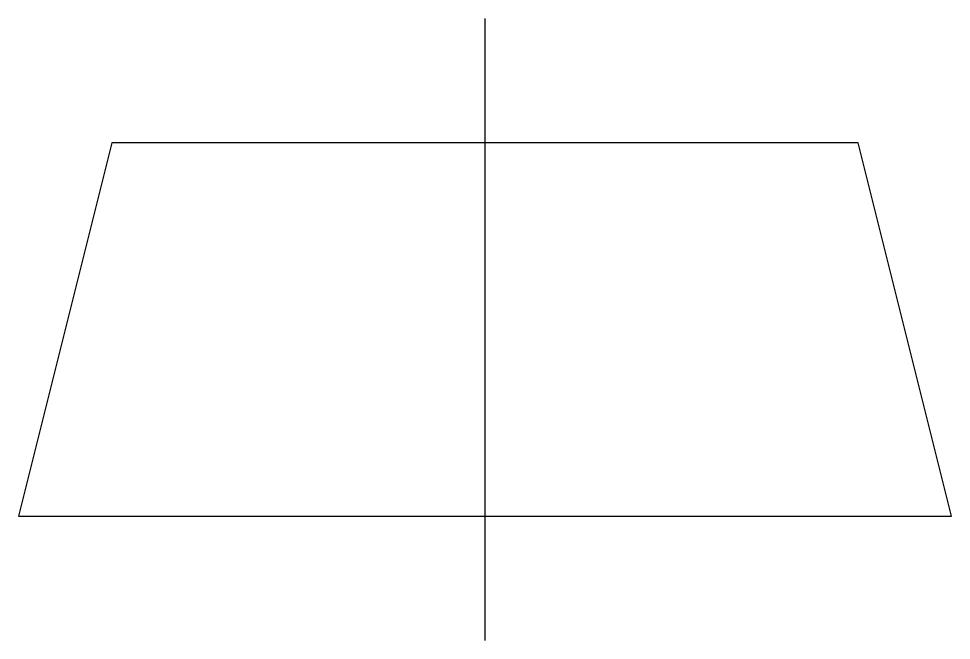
# Model space of a CAD drawing. Header units: millimetres. Extents: x 20 to 50, y -10 to 10.
import ezdxf

# ---------------------------------------------------------------- set-up
doc = ezdxf.new("R2010")
doc.units = ezdxf.units.MM
doc.layers.get('0').update_dxf_attribs({"lineweight": 25, "true_color": 0xffffff})

msp = doc.modelspace()

# ---------------------------------------------------------------- linework, layer by layer
for p, q in [((35, -10), (35, 10)), ((23, 6), (20, -6)), ((47, 6), (23, 6)), ((50, -6), (47, 6)), ((20, -6), (50, -6))]:
    msp.add_line(p, q)

doc.saveas('drawing.dxf')
